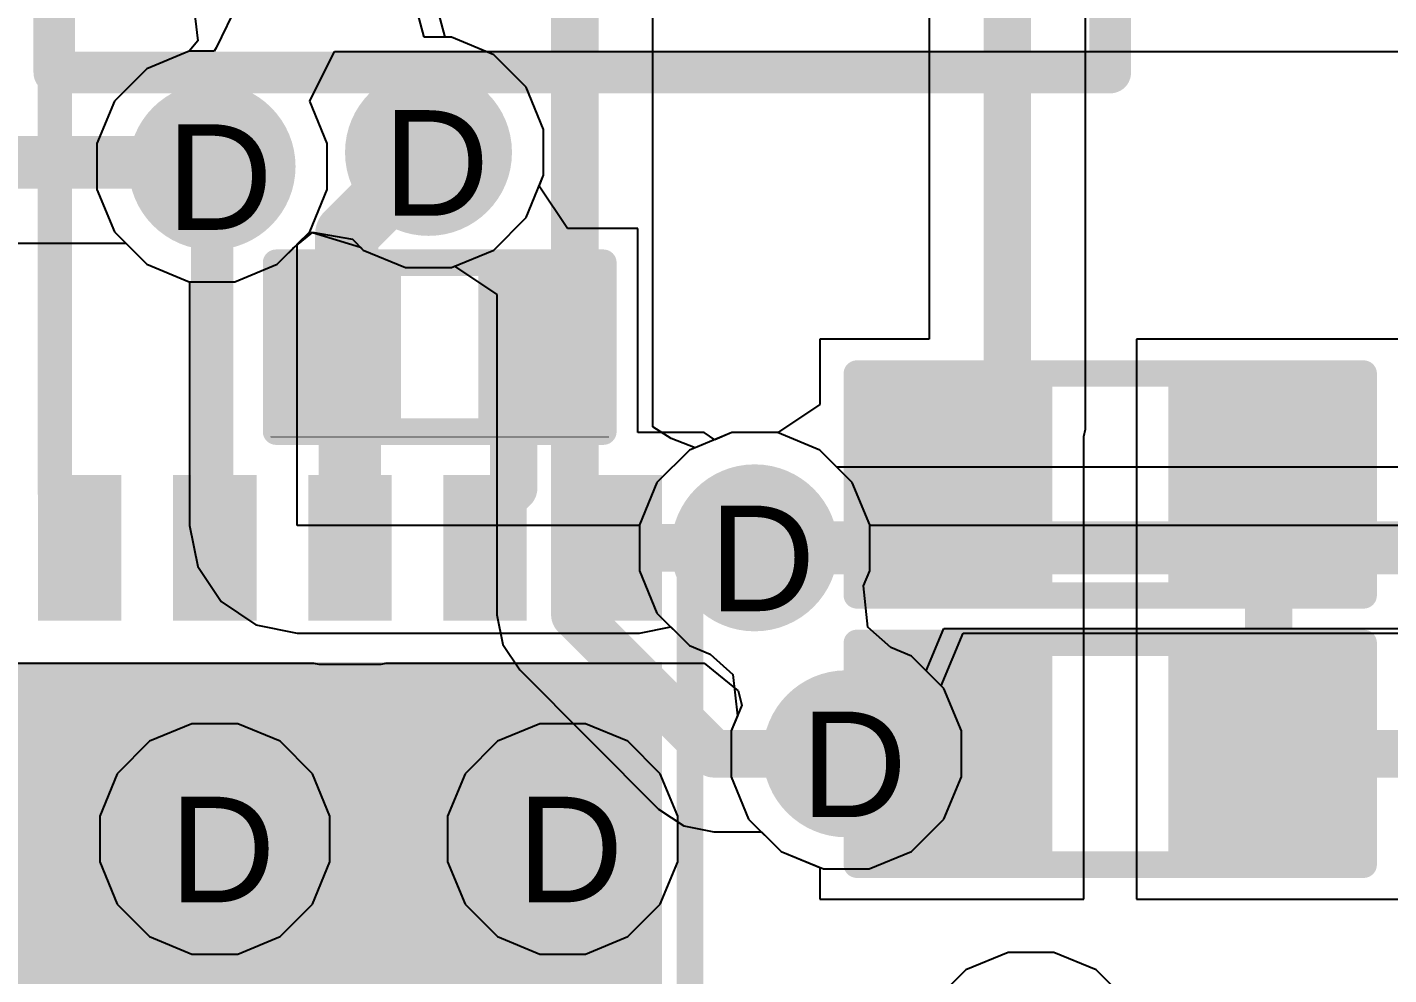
# Model space of a CAD drawing. Header units: inches. Extents: x 0 to 5401, y 0 to 5414.
# Drawn here: x 53.64 to 60.19, y 90.24 to 94.8 of the extents above; entities that cross this region are included whole.
import ezdxf

# ---------------------------------------------------------------- set-up
doc = ezdxf.new("R2010")
doc.units = ezdxf.units.IN
for name, color, linetype in [('Bottom Layer', 5, 'Continuous'), ('Bottom Solder', 6, 'Continuous'), ('Drill Drawing', 1, 'Continuous'), ('Layer 1', 16, 'Continuous'), ('Layer 2', 76, 'Continuous'), ('Multi-Layer', 9, 'Continuous'), ('Pad Holes', 156, 'Continuous'), ('Top Layer', 1, 'Continuous'), ('Top Overlay', 2, 'Continuous'), ('Top Paste', 8, 'Continuous'), ('Top Solder', 216, 'Continuous'), ('Via Holes', 16, 'Continuous')]:
    doc.layers.add(name, color=color, linetype=linetype)
doc.styles.add('Arial', font='', dxfattribs={"height": 0.2})
doc.styles.get('Arial').set_extended_font_data('Arial')

# ---------------------------------------------------------------- blocks, each defined once
blk = doc.blocks.new('VSON_14_3_4_5__30')
at = {"layer": 'Top Layer'}
for points in [[(-1.1, 2.1), (-1.1, 1.8), (-1.7, 1.8), (-1.7, 2.1)], [(0.8, 2.1), (0.8, -2.1), (-0.8, -2.1), (-0.8, 2.1)], [(1.7, 2.1), (1.7, 1.8), (1.1, 1.8), (1.1, 2.1)], [(-1.1, 1.45), (-1.1, 1.15), (-1.7, 1.15), (-1.7, 1.45)], [(1.7, 1.45), (1.7, 1.15), (1.1, 1.15), (1.1, 1.45)], [(-1.1, 0.8), (-1.1, 0.5), (-1.7, 0.5), (-1.7, 0.8)], [(1.7, 0.8), (1.7, 0.5), (1.1, 0.5), (1.1, 0.8)], [(-1.1, 0.15), (-1.1, -0.15), (-1.7, -0.15), (-1.7, 0.15)], [(1.7, 0.15), (1.7, -0.15), (1.1, -0.15), (1.1, 0.15)], [(-1.1, -0.5), (-1.1, -0.8), (-1.7, -0.8), (-1.7, -0.5)], [(1.7, -0.5), (1.7, -0.8), (1.1, -0.8), (1.1, -0.5)], [(-1.1, -1.15), (-1.1, -1.45), (-1.7, -1.45), (-1.7, -1.15)], [(1.7, -1.15), (1.7, -1.45), (1.1, -1.45), (1.1, -1.15)], [(-1.1, -1.8), (-1.1, -2.1), (-1.7, -2.1), (-1.7, -1.8)], [(1.7, -1.8), (1.7, -2.1), (1.1, -2.1), (1.1, -1.8)]]:
    blk.add_hatch(color=1, dxfattribs=at).paths.add_polyline_path(points)
at = {"layer": 'Top Solder'}
for points in [[(-1.0492, 2.1508), (-1.0492, 1.7492), (-1.7508, 1.7492), (-1.7508, 2.1508)], [(0.8508, 2.1508), (0.8508, -2.1508), (-0.8508, -2.1508), (-0.8508, 2.1508)], [(1.7508, 2.1508), (1.7508, 1.7492), (1.0492, 1.7492), (1.0492, 2.1508)], [(-1.0492, 1.5008), (-1.0492, 1.0992), (-1.7508, 1.0992), (-1.7508, 1.5008)], [(1.7508, 1.5008), (1.7508, 1.0992), (1.0492, 1.0992), (1.0492, 1.5008)], [(-1.0492, 0.8508), (-1.0492, 0.4492), (-1.7508, 0.4492), (-1.7508, 0.8508)], [(1.7508, 0.8508), (1.7508, 0.4492), (1.0492, 0.4492), (1.0492, 0.8508)], [(-1.0492, 0.2008), (-1.0492, -0.2008), (-1.7508, -0.2008), (-1.7508, 0.2008)], [(1.7508, 0.2008), (1.7508, -0.2008), (1.0492, -0.2008), (1.0492, 0.2008)], [(-1.0492, -0.4492), (-1.0492, -0.8508), (-1.7508, -0.8508), (-1.7508, -0.4492)], [(1.7508, -0.4492), (1.7508, -0.8508), (1.0492, -0.8508), (1.0492, -0.4492)], [(-1.0492, -1.0992), (-1.0492, -1.5008), (-1.7508, -1.5008), (-1.7508, -1.0992)], [(1.7508, -1.0992), (1.7508, -1.5008), (1.0492, -1.5008), (1.0492, -1.0992)], [(-1.0492, -1.7492), (-1.0492, -2.1508), (-1.7508, -2.1508), (-1.7508, -1.7492)], [(1.7508, -1.7492), (1.7508, -2.1508), (1.0492, -2.1508), (1.0492, -1.7492)]]:
    blk.add_hatch(color=216, dxfattribs=at).paths.add_polyline_path(points)
at = {"layer": 'Top Overlay'}
for points in [[(-1.4986, 2.286, 0.127, 0.127, 0), (1.4732, 2.286, 0.127, 0.127, 0)], [(-1.9736, 2.0673, 0.127, 0.127, 0), (-1.8466, 1.9403, 0.127, 0.127, 0)], [(-1.9736, 2.0673, 0.127, 0.127, 0), (-1.9736, 1.8133, 0.127, 0.127, 0)], [(-1.8466, 1.9403, 0.127, 0.127, 0), (-1.9736, 1.8133, 0.127, 0.127, 0)], [(-1.4986, -2.286, 0.127, 0.127, 0), (1.4732, -2.286, 0.127, 0.127, 0)]]:
    blk.add_lwpolyline(points, format="xyseb", dxfattribs=at)
for points in [[(-1.5304, 2.286, 0.0635, 0.0635, 1), (-1.4668, 2.286, 0.0635, 0.0635, 1)], [(1.4414, 2.286, 0.0635, 0.0635, 1), (1.505, 2.286, 0.0635, 0.0635, 1)], [(-2.0053, 2.0673, 0.0635, 0.0635, 1), (-1.9418, 2.0673, 0.0635, 0.0635, 1)], [(-2.0053, 2.0673, 0.0635, 0.0635, 1), (-1.9418, 2.0673, 0.0635, 0.0635, 1)], [(-1.8783, 1.9403, 0.0635, 0.0635, 1), (-1.8148, 1.9403, 0.0635, 0.0635, 1)], [(-1.8783, 1.9403, 0.0635, 0.0635, 1), (-1.8148, 1.9403, 0.0635, 0.0635, 1)], [(-2.0053, 1.8133, 0.0635, 0.0635, 1), (-1.9418, 1.8133, 0.0635, 0.0635, 1)], [(-2.0053, 1.8133, 0.0635, 0.0635, 1), (-1.9418, 1.8133, 0.0635, 0.0635, 1)], [(-1.5304, -2.286, 0.0635, 0.0635, 1), (-1.4668, -2.286, 0.0635, 0.0635, 1)], [(1.4414, -2.286, 0.0635, 0.0635, 1), (1.505, -2.286, 0.0635, 0.0635, 1)]]:
    blk.add_lwpolyline(points, format="xyseb", close=True, dxfattribs=at)
blk = doc.blocks.new('R___0603_125')
at = {"layer": 'Top Layer'}
for points in [[(-0.381, 0.4445), (-0.381, -0.4445), (-1.143, -0.4445), (-1.143, 0.4445)], [(1.143, 0.4445), (1.143, -0.4445), (0.381, -0.4445), (0.381, 0.4445)]]:
    blk.add_hatch(color=1, dxfattribs=at).paths.add_polyline_path(points)
at = {"layer": 'Top Paste'}
for points in [[(-0.381, 0.4445), (-0.381, -0.4445), (-1.143, -0.4445), (-1.143, 0.4445)], [(1.143, 0.4445), (1.143, -0.4445), (0.381, -0.4445), (0.381, 0.4445)]]:
    blk.add_hatch(color=8, dxfattribs=at).paths.add_polyline_path(points)
at = {"layer": 'Top Solder'}
for points in [[(-0.2794, 0.5461), (-0.2794, -0.5461), (-1.2446, -0.5461), (-1.2446, 0.5461)], [(1.2446, 0.5461), (1.2446, -0.5461), (0.2794, -0.5461), (0.2794, 0.5461)]]:
    blk.add_hatch(color=216, dxfattribs=at).paths.add_polyline_path(points)
at = {"layer": 'Top Overlay'}
for points in [[(1.2192, 0.5334, 0.127, 0.127, 0), (-1.2192, 0.5334, 0.127, 0.127, 0)], [(-1.2192, 0.5334, 0.127, 0.127, 0), (-1.2192, -0.5334, 0.127, 0.127, 0)], [(1.2192, 0.5334, 0.127, 0.127, 0), (1.2192, -0.5334, 0.127, 0.127, 0)], [(1.2192, -0.5334, 0.127, 0.127, 0), (-1.2192, -0.5334, 0.127, 0.127, 0)]]:
    blk.add_lwpolyline(points, format="xyseb", dxfattribs=at)
for points in [[(-1.25095, 0.5334, 0.0635, 0.0635, 1), (-1.18745, 0.5334, 0.0635, 0.0635, 1)], [(-1.25095, 0.5334, 0.0635, 0.0635, 1), (-1.18745, 0.5334, 0.0635, 0.0635, 1)], [(1.18745, 0.5334, 0.0635, 0.0635, 1), (1.25095, 0.5334, 0.0635, 0.0635, 1)], [(1.18745, 0.5334, 0.0635, 0.0635, 1), (1.25095, 0.5334, 0.0635, 0.0635, 1)], [(-1.25095, -0.5334, 0.0635, 0.0635, 1), (-1.18745, -0.5334, 0.0635, 0.0635, 1)], [(-1.25095, -0.5334, 0.0635, 0.0635, 1), (-1.18745, -0.5334, 0.0635, 0.0635, 1)], [(1.18745, -0.5334, 0.0635, 0.0635, 1), (1.25095, -0.5334, 0.0635, 0.0635, 1)], [(1.18745, -0.5334, 0.0635, 0.0635, 1), (1.25095, -0.5334, 0.0635, 0.0635, 1)]]:
    blk.add_lwpolyline(points, format="xyseb", close=True, dxfattribs=at)
blk = doc.blocks.new('R___0603_126')
at = {"layer": 'Top Layer'}
for points in [[(-0.381, 0.4445), (-0.381, -0.4445), (-1.143, -0.4445), (-1.143, 0.4445)], [(1.143, 0.4445), (1.143, -0.4445), (0.381, -0.4445), (0.381, 0.4445)]]:
    blk.add_hatch(color=1, dxfattribs=at).paths.add_polyline_path(points)
at = {"layer": 'Top Paste'}
for points in [[(-0.381, 0.4445), (-0.381, -0.4445), (-1.143, -0.4445), (-1.143, 0.4445)], [(1.143, 0.4445), (1.143, -0.4445), (0.381, -0.4445), (0.381, 0.4445)]]:
    blk.add_hatch(color=8, dxfattribs=at).paths.add_polyline_path(points)
at = {"layer": 'Top Solder'}
for points in [[(-0.2794, 0.5461), (-0.2794, -0.5461), (-1.2446, -0.5461), (-1.2446, 0.5461)], [(1.2446, 0.5461), (1.2446, -0.5461), (0.2794, -0.5461), (0.2794, 0.5461)]]:
    blk.add_hatch(color=216, dxfattribs=at).paths.add_polyline_path(points)
at = {"layer": 'Top Overlay'}
for points in [[(-1.2192, 0.5334, 0.127, 0.127, 0), (1.2192, 0.5334, 0.127, 0.127, 0)], [(-1.2192, -0.5334, 0.127, 0.127, 0), (-1.2192, 0.5334, 0.127, 0.127, 0)], [(1.2192, -0.5334, 0.127, 0.127, 0), (1.2192, 0.5334, 0.127, 0.127, 0)], [(-1.2192, -0.5334, 0.127, 0.127, 0), (1.2192, -0.5334, 0.127, 0.127, 0)]]:
    blk.add_lwpolyline(points, format="xyseb", dxfattribs=at)
for points in [[(-1.25095, 0.5334, 0.0635, 0.0635, 1), (-1.18745, 0.5334, 0.0635, 0.0635, 1)], [(-1.25095, 0.5334, 0.0635, 0.0635, 1), (-1.18745, 0.5334, 0.0635, 0.0635, 1)], [(1.18745, 0.5334, 0.0635, 0.0635, 1), (1.25095, 0.5334, 0.0635, 0.0635, 1)], [(1.18745, 0.5334, 0.0635, 0.0635, 1), (1.25095, 0.5334, 0.0635, 0.0635, 1)], [(-1.25095, -0.5334, 0.0635, 0.0635, 1), (-1.18745, -0.5334, 0.0635, 0.0635, 1)], [(-1.25095, -0.5334, 0.0635, 0.0635, 1), (-1.18745, -0.5334, 0.0635, 0.0635, 1)], [(1.18745, -0.5334, 0.0635, 0.0635, 1), (1.25095, -0.5334, 0.0635, 0.0635, 1)], [(1.18745, -0.5334, 0.0635, 0.0635, 1), (1.25095, -0.5334, 0.0635, 0.0635, 1)]]:
    blk.add_lwpolyline(points, format="xyseb", close=True, dxfattribs=at)
blk = doc.blocks.new('R___0402_133')
at = {"layer": 'Top Layer'}
for points in [[(-0.6985, -0.3175), (-0.6985, 0.3175), (-0.2413, 0.3175), (-0.2413, -0.3175)], [(0.2413, -0.3175), (0.2413, 0.3175), (0.6985, 0.3175), (0.6985, -0.3175)]]:
    blk.add_hatch(color=1, dxfattribs=at).paths.add_polyline_path(points)
at = {"layer": 'Top Paste'}
for points in [[(-0.6985, -0.3175), (-0.6985, 0.3175), (-0.2413, 0.3175), (-0.2413, -0.3175)], [(0.2413, -0.3175), (0.2413, 0.3175), (0.6985, 0.3175), (0.6985, -0.3175)]]:
    blk.add_hatch(color=8, dxfattribs=at).paths.add_polyline_path(points)
at = {"layer": 'Top Solder'}
for points in [[(-0.7535, -0.3725), (-0.7535, 0.3725), (-0.1863, 0.3725), (-0.1863, -0.3725)], [(0.1863, -0.3725), (0.1863, 0.3725), (0.7535, 0.3725), (0.7535, -0.3725)]]:
    blk.add_hatch(color=216, dxfattribs=at).paths.add_polyline_path(points)
at = {"layer": 'Top Overlay'}
for points in [[(-0.7874, -0.4064, 0.127, 0.127, 0), (-0.7874, 0.4064, 0.127, 0.127, 0)], [(-0.7874, 0.4064, 0.127, 0.127, 0), (0.7874, 0.4064, 0.127, 0.127, 0)], [(0.7874, -0.4064, 0.127, 0.127, 0), (0.7874, 0.4064, 0.127, 0.127, 0)], [(-0.7874, -0.4064, 0.127, 0.127, 0), (0.7874, -0.4064, 0.127, 0.127, 0)], [(-0.8128, -0.4318, 0.00323, 0.00323, 0), (0.8128, -0.4318, 0.00323, 0.00323, 0)]]:
    blk.add_lwpolyline(points, format="xyseb", dxfattribs=at)
for points in [[(-0.8191, 0.4064, 0.0635, 0.0635, 1), (-0.7556, 0.4064, 0.0635, 0.0635, 1)], [(-0.8191, 0.4064, 0.0635, 0.0635, 1), (-0.7556, 0.4064, 0.0635, 0.0635, 1)], [(0.7556, 0.4064, 0.0635, 0.0635, 1), (0.8191, 0.4064, 0.0635, 0.0635, 1)], [(0.7556, 0.4064, 0.0635, 0.0635, 1), (0.8191, 0.4064, 0.0635, 0.0635, 1)], [(-0.8191, -0.4064, 0.0635, 0.0635, 1), (-0.7556, -0.4064, 0.0635, 0.0635, 1)], [(-0.8191, -0.4064, 0.0635, 0.0635, 1), (-0.7556, -0.4064, 0.0635, 0.0635, 1)], [(0.7556, -0.4064, 0.0635, 0.0635, 1), (0.8191, -0.4064, 0.0635, 0.0635, 1)], [(0.7556, -0.4064, 0.0635, 0.0635, 1), (0.8191, -0.4064, 0.0635, 0.0635, 1)], [(-0.8136, -0.4318, 0.00161, 0.00161, 1), (-0.812, -0.4318, 0.00161, 0.00161, 1)], [(0.812, -0.4318, 0.00161, 0.00161, 1), (0.8136, -0.4318, 0.00161, 0.00161, 1)]]:
    blk.add_lwpolyline(points, format="xyseb", close=True, dxfattribs=at)
blk = doc.blocks.new('HDR1X2__191')
at = {"layer": 'Bottom Layer'}
blk.add_hatch(color=5, dxfattribs=at).paths.add_polyline_path([(-0.75, 0.75), (0.75, 0.75), (0.75, -0.75), (-0.75, -0.75)])
h = blk.add_hatch(color=5, dxfattribs=at)
edge = h.paths.add_edge_path()
edge.add_arc((2.54, 0), 0.75, 0, 360)
at = {"layer": 'Bottom Solder'}
blk.add_hatch(color=6, dxfattribs=at).paths.add_polyline_path([(-0.8516, 0.8516), (0.8516, 0.8516), (0.8516, -0.8516), (-0.8516, -0.8516)])
h = blk.add_hatch(color=6, dxfattribs=at)
edge = h.paths.add_edge_path()
edge.add_arc((2.54, 0), 0.8516, 0, 360)
at = {"layer": 'Layer 1'}
blk.add_hatch(color=16, dxfattribs=at).paths.add_polyline_path([(-0.75, 0.75), (0.75, 0.75), (0.75, -0.75), (-0.75, -0.75)])
h = blk.add_hatch(color=16, dxfattribs=at)
edge = h.paths.add_edge_path()
edge.add_arc((2.54, 0), 0.75, 0, 360)
at = {"layer": 'Layer 2'}
blk.add_hatch(color=76, dxfattribs=at).paths.add_polyline_path([(-0.75, 0.75), (0.75, 0.75), (0.75, -0.75), (-0.75, -0.75)])
h = blk.add_hatch(color=76, dxfattribs=at)
edge = h.paths.add_edge_path()
edge.add_arc((2.54, 0), 0.75, 0, 360)
at = {"layer": 'Multi-Layer'}
blk.add_hatch(color=9, dxfattribs=at).paths.add_polyline_path([(-0.75, 0.75), (0.75, 0.75), (0.75, -0.75), (-0.75, -0.75)])
h = blk.add_hatch(color=9, dxfattribs=at)
edge = h.paths.add_edge_path()
edge.add_arc((2.54, 0), 0.75, 0, 360)
at = {"layer": 'Pad Holes'}
h = blk.add_hatch(color=7, dxfattribs=at)
edge = h.paths.add_edge_path()
edge.add_arc((0, 0), 0.45, 0, 360)
h = blk.add_hatch(color=7, dxfattribs=at)
edge = h.paths.add_edge_path()
edge.add_arc((2.54, 0), 0.45, 0, 360)
at = {"layer": 'Top Layer'}
blk.add_hatch(color=1, dxfattribs=at).paths.add_polyline_path([(-0.75, 0.75), (0.75, 0.75), (0.75, -0.75), (-0.75, -0.75)])
h = blk.add_hatch(color=1, dxfattribs=at)
edge = h.paths.add_edge_path()
edge.add_arc((2.54, 0), 0.75, 0, 360)
at = {"layer": 'Top Solder'}
blk.add_hatch(color=216, dxfattribs=at).paths.add_polyline_path([(-0.8516, 0.8516), (0.8516, 0.8516), (0.8516, -0.8516), (-0.8516, -0.8516)])
h = blk.add_hatch(color=216, dxfattribs=at)
edge = h.paths.add_edge_path()
edge.add_arc((2.54, 0), 0.8516, 0, 360)
at = {"layer": 'Top Overlay'}
for points in [[(3.81, 1.27, 0.2, 0.2, 0), (-1.27, 1.27, 0.2, 0.2, 0)], [(-1.27, 1.27, 0.2, 0.2, 0), (-1.27, -1.27, 0.2, 0.2, 0)], [(3.81, 1.27, 0.2, 0.2, 0), (3.81, -1.27, 0.2, 0.2, 0)], [(3.81, -1.27, 0.2, 0.2, 0), (-1.27, -1.27, 0.2, 0.2, 0)]]:
    blk.add_lwpolyline(points, format="xyseb", dxfattribs=at)
for points in [[(-1.32, 1.27, 0.1, 0.1, 1), (-1.22, 1.27, 0.1, 0.1, 1)], [(-1.32, 1.27, 0.1, 0.1, 1), (-1.22, 1.27, 0.1, 0.1, 1)], [(3.76, 1.27, 0.1, 0.1, 1), (3.86, 1.27, 0.1, 0.1, 1)], [(3.76, 1.27, 0.1, 0.1, 1), (3.86, 1.27, 0.1, 0.1, 1)], [(-1.32, -1.27, 0.1, 0.1, 1), (-1.22, -1.27, 0.1, 0.1, 1)], [(-1.32, -1.27, 0.1, 0.1, 1), (-1.22, -1.27, 0.1, 0.1, 1)], [(3.76, -1.27, 0.1, 0.1, 1), (3.86, -1.27, 0.1, 0.1, 1)], [(3.76, -1.27, 0.1, 0.1, 1), (3.86, -1.27, 0.1, 0.1, 1)]]:
    blk.add_lwpolyline(points, format="xyseb", close=True, dxfattribs=at)

msp = doc.modelspace()

# ---------------------------------------------------------------- hatches: boundary and pattern name
at = {"layer": 'Bottom Layer'}
h = msp.add_hatch(color=5, dxfattribs=at)
edge = h.paths.add_edge_path()
edge.add_arc((55.5721, 94.1991), 0.3, 0, 360)
h = msp.add_hatch(color=5, dxfattribs=at)
edge = h.paths.add_edge_path()
edge.add_arc((54.5309, 94.1312), 0.3, 0, 360)
h = msp.add_hatch(color=5, dxfattribs=at)
edge = h.paths.add_edge_path()
edge.add_arc((57.141, 92.297), 0.3, 0, 360)
h = msp.add_hatch(color=5, dxfattribs=at)
edge = h.paths.add_edge_path()
edge.add_arc((57.5818, 91.3064), 0.3, 0, 360)
h = msp.add_hatch(color=5, dxfattribs=at)
edge = h.paths.add_edge_path()
edge.add_arc((54.5442, 90.897), 0.3, 0, 360)
h = msp.add_hatch(color=5, dxfattribs=at)
edge = h.paths.add_edge_path()
edge.add_arc((56.2176, 90.897), 0.3, 0, 360)
at = {"layer": 'Bottom Solder'}
h = msp.add_hatch(color=6, dxfattribs=at)
edge = h.paths.add_edge_path()
edge.add_arc((55.5721, 94.1991), 0.4016, 0, 360)
h = msp.add_hatch(color=6, dxfattribs=at)
edge = h.paths.add_edge_path()
edge.add_arc((54.5309, 94.1312), 0.4016, 0, 360)
h = msp.add_hatch(color=6, dxfattribs=at)
edge = h.paths.add_edge_path()
edge.add_arc((57.141, 92.297), 0.4016, 0, 360)
h = msp.add_hatch(color=6, dxfattribs=at)
edge = h.paths.add_edge_path()
edge.add_arc((57.5818, 91.3064), 0.4016, 0, 360)
h = msp.add_hatch(color=6, dxfattribs=at)
edge = h.paths.add_edge_path()
edge.add_arc((54.5442, 90.897), 0.4016, 0, 360)
h = msp.add_hatch(color=6, dxfattribs=at)
edge = h.paths.add_edge_path()
edge.add_arc((56.2176, 90.897), 0.4016, 0, 360)
at = {"layer": 'Layer 1'}
h = msp.add_hatch(color=16, dxfattribs=at)
edge = h.paths.add_edge_path()
edge.add_arc((55.5721, 94.1991), 0.3, 0, 360)
h = msp.add_hatch(color=16, dxfattribs=at)
edge = h.paths.add_edge_path()
edge.add_arc((54.5309, 94.1312), 0.3, 0, 360)
h = msp.add_hatch(color=16, dxfattribs=at)
edge = h.paths.add_edge_path()
edge.add_arc((57.141, 92.297), 0.3, 0, 360)
h = msp.add_hatch(color=16, dxfattribs=at)
edge = h.paths.add_edge_path()
edge.add_arc((57.5818, 91.3064), 0.3, 0, 360)
h = msp.add_hatch(color=16, dxfattribs=at)
edge = h.paths.add_edge_path()
edge.add_arc((54.5442, 90.897), 0.3, 0, 360)
h = msp.add_hatch(color=16, dxfattribs=at)
edge = h.paths.add_edge_path()
edge.add_arc((56.2176, 90.897), 0.3, 0, 360)
at = {"layer": 'Layer 2'}
h = msp.add_hatch(color=76, dxfattribs=at)
edge = h.paths.add_edge_path()
edge.add_arc((55.5721, 94.1991), 0.3, 0, 360)
h = msp.add_hatch(color=76, dxfattribs=at)
edge = h.paths.add_edge_path()
edge.add_arc((54.5309, 94.1312), 0.3, 0, 360)
h = msp.add_hatch(color=76, dxfattribs=at)
edge = h.paths.add_edge_path()
edge.add_arc((57.141, 92.297), 0.3, 0, 360)
h = msp.add_hatch(color=76, dxfattribs=at)
edge = h.paths.add_edge_path()
edge.add_arc((57.5818, 91.3064), 0.3, 0, 360)
h = msp.add_hatch(color=76, dxfattribs=at)
edge = h.paths.add_edge_path()
edge.add_arc((54.5442, 90.897), 0.3, 0, 360)
h = msp.add_hatch(color=76, dxfattribs=at)
edge = h.paths.add_edge_path()
edge.add_arc((56.2176, 90.897), 0.3, 0, 360)
at = {"layer": 'Top Layer'}
h = msp.add_hatch(color=1, dxfattribs=at)
edge = h.paths.add_edge_path()
edge.add_arc((55.5721, 94.1991), 0.3, 0, 360)
h = msp.add_hatch(color=1, dxfattribs=at)
edge = h.paths.add_edge_path()
edge.add_arc((54.5309, 94.1312), 0.3, 0, 360)
msp.add_hatch(color=1, dxfattribs=at).paths.add_polyline_path([(55.0442, 91.997), (55.3442, 91.997), (55.3442, 93.5797), (55.0442, 93.5797)])
h = msp.add_hatch(color=1, dxfattribs=at)
edge = h.paths.add_edge_path()
edge.add_arc((57.141, 92.297), 0.3, 0, 360)
h = msp.add_hatch(color=1, dxfattribs=at)
edge = h.paths.add_edge_path()
edge.add_arc((57.5818, 91.3064), 0.3, 0, 360)
h = msp.add_hatch(color=1, dxfattribs=at)
edge = h.paths.add_edge_path()
edge.add_arc((54.5442, 90.897), 0.3, 0, 360)
h = msp.add_hatch(color=1, dxfattribs=at)
edge = h.paths.add_edge_path()
edge.add_arc((56.2176, 90.897), 0.3, 0, 360)
at = {"layer": 'Top Solder'}
h = msp.add_hatch(color=216, dxfattribs=at)
edge = h.paths.add_edge_path()
edge.add_arc((55.5721, 94.1991), 0.4016, 0, 360)
h = msp.add_hatch(color=216, dxfattribs=at)
edge = h.paths.add_edge_path()
edge.add_arc((54.5309, 94.1312), 0.4016, 0, 360)
h = msp.add_hatch(color=216, dxfattribs=at)
edge = h.paths.add_edge_path()
edge.add_arc((57.141, 92.297), 0.4016, 0, 360)
h = msp.add_hatch(color=216, dxfattribs=at)
edge = h.paths.add_edge_path()
edge.add_arc((57.5818, 91.3064), 0.4016, 0, 360)
h = msp.add_hatch(color=216, dxfattribs=at)
edge = h.paths.add_edge_path()
edge.add_arc((54.5442, 90.897), 0.4016, 0, 360)
h = msp.add_hatch(color=216, dxfattribs=at)
edge = h.paths.add_edge_path()
edge.add_arc((56.2176, 90.897), 0.4016, 0, 360)
at = {"layer": 'Via Holes'}
h = msp.add_hatch(color=7, dxfattribs=at)
edge = h.paths.add_edge_path()
edge.add_arc((55.5721, 94.1991), 0.15, 0, 360)
h = msp.add_hatch(color=7, dxfattribs=at)
edge = h.paths.add_edge_path()
edge.add_arc((54.5309, 94.1312), 0.15, 0, 360)
h = msp.add_hatch(color=7, dxfattribs=at)
edge = h.paths.add_edge_path()
edge.add_arc((57.141, 92.297), 0.15, 0, 360)
h = msp.add_hatch(color=7, dxfattribs=at)
edge = h.paths.add_edge_path()
edge.add_arc((57.5818, 91.3064), 0.15, 0, 360)
h = msp.add_hatch(color=7, dxfattribs=at)
edge = h.paths.add_edge_path()
edge.add_arc((54.5442, 90.897), 0.15, 0, 360)
h = msp.add_hatch(color=7, dxfattribs=at)
edge = h.paths.add_edge_path()
edge.add_arc((56.2176, 90.897), 0.15, 0, 360)

# ---------------------------------------------------------------- linework, layer by layer
at = {"layer": 'Bottom Layer'}
for p, q in [((56.6517, 92.8786), (56.6517, 94.849)), ((54.9527, 93.7695), (55.0121, 93.8154)), ((55.0121, 93.8154), (55.2058, 93.7819)), ((48.841, 93.7627), (54.1159, 93.7627)), ((54.1159, 93.7627), (54.2171, 93.6615)), ((54.8448, 93.6615), (54.9527, 93.7695)), ((55.2058, 93.7819), (55.2583, 93.7294)), ((55.2583, 93.7294), (55.4619, 93.6451)), ((54.2171, 93.6615), (54.4207, 93.5772)), ((54.6411, 93.5772), (54.8448, 93.6615)), ((55.4619, 93.6451), (55.6823, 93.6451)), ((55.6823, 93.6451), (55.6975, 93.6513)), ((55.6975, 93.6513), (55.9007, 93.5155)), ((54.4207, 93.5772), (54.6411, 93.5772)), ((55.9007, 93.5155), (55.9007, 91.9751)), ((56.7388, 92.823), (56.6517, 92.8786)), ((56.8549, 92.7782), (56.7388, 92.823)), ((57.0308, 92.851), (56.8549, 92.7782)), ((57.2512, 92.851), (57.0308, 92.851)), ((57.4548, 92.7667), (57.2512, 92.851)), ((57.536, 92.6855), (57.4548, 92.7667)), ((71.4786, 92.6855), (57.536, 92.6855)), ((55.9007, 91.9751), (55.9293, 91.8314)), ((57.9664, 91.7053), (58.0505, 91.9085)), ((58.0505, 91.9085), (71.3177, 91.9085)), ((55.9293, 91.8314), (56.0107, 91.7095)), ((56.0107, 91.7095), (56.6793, 91.0409)), ((58.0515, 91.6202), (57.9664, 91.7053)), ((58.1358, 91.4166), (58.0515, 91.6202)), ((58.1358, 91.1962), (58.1358, 91.4166)), ((58.0515, 90.9926), (58.1358, 91.1962)), ((56.6793, 91.0409), (56.8011, 90.9595)), ((57.8956, 90.8368), (58.0515, 90.9926)), ((56.8011, 90.9595), (56.9448, 90.9309)), ((56.9448, 90.9309), (57.1739, 90.9309)), ((57.1739, 90.9309), (57.268, 90.8368)), ((57.268, 90.8368), (57.4716, 90.7524)), ((57.692, 90.7524), (57.8956, 90.8368)), ((57.4716, 90.7524), (57.692, 90.7524))]:
    msp.add_line(p, q, dxfattribs=at)
for points in [[(56.2762, 91.9751, 0.2286, 0.2286, 0), (56.2762, 96.6701, 0.2286, 0.2286, 0)], [(54.462, 94.1512, 0.254, 0.254, 0), (54.5128, 94.202, 0.254, 0.254, 0)], [(48.841, 94.1512, 0.254, 0.254, 0), (54.462, 94.1512, 0.254, 0.254, 0)], [(54.462, 94.1512, 0.254, 0.254, 0), (54.5109, 94.1512, 0.254, 0.254, 0)], [(54.5109, 94.1512, 0.254, 0.254, 0), (54.5309, 94.1312, 0.254, 0.254, 0)], [(57.141, 92.297, 0.254, 0.254, 0), (71.4786, 92.297, 0.254, 0.254, 0)], [(56.2762, 91.9751, 0.2286, 0.2286, 0), (56.9448, 91.3064, 0.2286, 0.2286, 0)], [(56.9448, 91.3064, 0.2286, 0.2286, 0), (57.5818, 91.3064, 0.2286, 0.2286, 0)]]:
    msp.add_lwpolyline(points, format="xyseb", dxfattribs=at)
for points in [[(54.4493, 94.202, 0.127, 0.127, 1), (54.5763, 94.202, 0.127, 0.127, 1)], [(54.3985, 94.1512, 0.127, 0.127, 1), (54.5255, 94.1512, 0.127, 0.127, 1)], [(54.3985, 94.1512, 0.127, 0.127, 1), (54.5255, 94.1512, 0.127, 0.127, 1)], [(54.3985, 94.1512, 0.127, 0.127, 1), (54.5255, 94.1512, 0.127, 0.127, 1)], [(54.4474, 94.1512, 0.127, 0.127, 1), (54.5744, 94.1512, 0.127, 0.127, 1)], [(54.4474, 94.1512, 0.127, 0.127, 1), (54.5744, 94.1512, 0.127, 0.127, 1)], [(54.4674, 94.1312, 0.127, 0.127, 1), (54.5944, 94.1312, 0.127, 0.127, 1)], [(57.0775, 92.297, 0.127, 0.127, 1), (57.2045, 92.297, 0.127, 0.127, 1)], [(56.219, 91.9751, 0.1143, 0.1143, 1), (56.3333, 91.9751, 0.1143, 0.1143, 1)], [(56.219, 91.9751, 0.1143, 0.1143, 1), (56.3333, 91.9751, 0.1143, 0.1143, 1)], [(56.8877, 91.3064, 0.1143, 0.1143, 1), (57.002, 91.3064, 0.1143, 0.1143, 1)], [(56.8877, 91.3064, 0.1143, 0.1143, 1), (57.002, 91.3064, 0.1143, 0.1143, 1)], [(57.5247, 91.3064, 0.1143, 0.1143, 1), (57.639, 91.3064, 0.1143, 0.1143, 1)]]:
    msp.add_lwpolyline(points, format="xyseb", close=True, dxfattribs=at)
at = {"layer": 'Layer 1'}
for p, q in [((54.4253, 95.0496), (54.4623, 94.735)), ((55.6526, 94.7531), (55.5846, 95.0071)), ((54.4623, 94.735), (54.4207, 94.6852)), ((55.6823, 94.7531), (55.6526, 94.7531)), ((55.886, 94.6687), (55.6823, 94.7531)), ((54.4207, 94.6852), (54.2171, 94.6008)), ((56.0418, 94.5129), (55.886, 94.6687)), ((54.2171, 94.6008), (54.0613, 94.445)), ((56.1261, 94.3093), (56.0418, 94.5129)), ((54.0613, 94.445), (53.9769, 94.2414)), ((56.1261, 94.0889), (56.1261, 94.3093)), ((53.9769, 94.2414), (53.9769, 94.021)), ((56.0418, 93.8852), (56.1261, 94.0889)), ((53.9769, 94.021), (54.0613, 93.8173)), ((55.886, 93.7294), (56.0418, 93.8852)), ((54.0613, 93.8173), (54.2171, 93.6615)), ((54.9196, 93.7363), (55.0141, 93.8132)), ((55.0141, 93.8132), (55.2447, 93.743)), ((54.8448, 93.6615), (54.9196, 93.7363)), ((55.2447, 93.743), (55.2583, 93.7294)), ((55.2583, 93.7294), (55.4619, 93.6451)), ((55.6823, 93.6451), (55.886, 93.7294)), ((54.2171, 93.6615), (54.4207, 93.5772)), ((54.6411, 93.5772), (54.8448, 93.6615)), ((55.4619, 93.6451), (55.6823, 93.6451)), ((54.4207, 93.5772), (54.6411, 93.5772)), ((57.0308, 92.851), (56.8272, 92.7667)), ((57.2512, 92.851), (57.0308, 92.851)), ((57.4548, 92.7667), (57.2512, 92.851)), ((56.8272, 92.7667), (56.6713, 92.6108)), ((57.6107, 92.6108), (57.4548, 92.7667)), ((56.6713, 92.6108), (56.587, 92.4072)), ((57.695, 92.4072), (57.6107, 92.6108)), ((56.587, 92.4072), (56.587, 92.1868)), ((57.695, 92.1868), (57.695, 92.4072)), ((56.587, 92.1868), (56.6713, 91.9832)), ((57.665, 92.1144), (57.695, 92.1868)), ((57.6861, 91.9156), (57.665, 92.1144)), ((56.6713, 91.9832), (56.8272, 91.8274)), ((57.796, 91.8174), (57.6861, 91.9156)), ((56.8272, 91.8274), (56.9268, 91.7861)), ((56.9268, 91.7861), (57.0367, 91.6878)), ((57.8956, 91.7761), (57.796, 91.8174)), ((58.0515, 91.6202), (57.8956, 91.7761)), ((57.0367, 91.6878), (57.0578, 91.489)), ((58.1358, 91.4166), (58.0515, 91.6202)), ((57.0578, 91.489), (57.0278, 91.4166)), ((57.0278, 91.4166), (57.0278, 91.1962)), ((58.1358, 91.1962), (58.1358, 91.4166)), ((57.0278, 91.1962), (57.1122, 90.9926)), ((58.0515, 90.9926), (58.1358, 91.1962)), ((57.1122, 90.9926), (57.268, 90.8368)), ((57.8956, 90.8368), (58.0515, 90.9926)), ((57.268, 90.8368), (57.4716, 90.7524)), ((57.692, 90.7524), (57.8956, 90.8368)), ((57.4716, 90.7524), (57.692, 90.7524))]:
    msp.add_line(p, q, dxfattribs=at)
at = {"layer": 'Layer 2'}
for p, q in [((54.6542, 94.9173), (54.5499, 94.7018)), ((54.4207, 94.6852), (54.2171, 94.6008)), ((54.5416, 94.6852), (54.4207, 94.6852)), ((54.5499, 94.7018), (54.5416, 94.6852)), ((55.0006, 94.445), (55.1202, 94.6846)), ((55.1202, 94.6846), (75.3558, 94.6846)), ((54.2171, 94.6008), (54.0613, 94.445)), ((54.0613, 94.445), (53.9769, 94.2414)), ((55.0849, 94.2414), (55.0006, 94.445)), ((53.9769, 94.2414), (53.9769, 94.021)), ((55.0849, 94.021), (55.0849, 94.2414)), ((53.9769, 94.021), (54.0613, 93.8173)), ((55.0006, 93.8173), (55.0849, 94.021)), ((54.0613, 93.8173), (54.2171, 93.6615)), ((54.9402, 93.7569), (55.0006, 93.8173)), ((54.9402, 92.4052), (54.9402, 93.7569)), ((54.2171, 93.6615), (54.4207, 93.5772)), ((54.4207, 93.5772), (54.4222, 93.5772)), ((54.4222, 93.5772), (54.4222, 92.4052)), ((57.0308, 92.851), (56.8272, 92.7667)), ((57.2512, 92.851), (57.0308, 92.851)), ((57.4548, 92.7667), (57.2512, 92.851)), ((56.8272, 92.7667), (56.6713, 92.6108)), ((57.6107, 92.6108), (57.4548, 92.7667)), ((56.6713, 92.6108), (56.587, 92.4072)), ((57.695, 92.4072), (57.6107, 92.6108)), ((54.4222, 92.4052), (54.4617, 92.207)), ((56.587, 92.4052), (54.9402, 92.4052)), ((56.587, 92.4072), (56.587, 92.4052)), ((57.695, 92.4052), (57.695, 92.4072)), ((60.306, 92.4052), (57.695, 92.4052)), ((54.4617, 92.207), (54.574, 92.039)), ((54.574, 92.039), (54.742, 91.9267)), ((54.742, 91.9267), (54.9402, 91.8872)), ((56.587, 91.8872), (56.7374, 91.9172)), ((56.7374, 91.9172), (56.8272, 91.8274)), ((54.9402, 91.8872), (56.587, 91.8872)), ((58.0384, 91.6332), (58.1437, 91.8872)), ((58.1437, 91.8872), (60.306, 91.8872)), ((56.8272, 91.8274), (56.9268, 91.7861)), ((56.9268, 91.7861), (57.0367, 91.6878)), ((57.0367, 91.6878), (57.0578, 91.489)), ((58.0515, 91.6202), (58.0384, 91.6332)), ((58.1358, 91.4166), (58.0515, 91.6202)), ((54.434, 91.451), (54.2304, 91.3667)), ((54.6544, 91.451), (54.434, 91.451)), ((54.858, 91.3667), (54.6544, 91.451)), ((56.1074, 91.451), (55.9038, 91.3667)), ((56.3278, 91.451), (56.1074, 91.451)), ((56.5314, 91.3667), (56.3278, 91.451)), ((57.0578, 91.489), (57.0278, 91.4166)), ((57.0278, 91.4166), (57.0278, 91.1962)), ((58.1358, 91.1962), (58.1358, 91.4166)), ((54.2304, 91.3667), (54.0745, 91.2108)), ((55.0139, 91.2108), (54.858, 91.3667)), ((55.9038, 91.3667), (55.7479, 91.2108)), ((56.6872, 91.2108), (56.5314, 91.3667)), ((54.0745, 91.2108), (53.9902, 91.0072)), ((55.0982, 91.0072), (55.0139, 91.2108)), ((55.7479, 91.2108), (55.6636, 91.0072)), ((56.7716, 91.0072), (56.6872, 91.2108)), ((57.0278, 91.1962), (57.1122, 90.9926)), ((58.0515, 90.9926), (58.1358, 91.1962)), ((53.9902, 91.0072), (53.9902, 90.7868)), ((55.0982, 90.7868), (55.0982, 91.0072)), ((55.6636, 91.0072), (55.6636, 90.7868)), ((56.7716, 90.7868), (56.7716, 91.0072)), ((57.1122, 90.9926), (57.268, 90.8368)), ((57.8956, 90.8368), (58.0515, 90.9926)), ((53.9902, 90.7868), (54.0745, 90.5832)), ((55.0139, 90.5832), (55.0982, 90.7868)), ((55.6636, 90.7868), (55.7479, 90.5832)), ((56.6872, 90.5832), (56.7716, 90.7868)), ((57.268, 90.8368), (57.4716, 90.7524)), ((57.692, 90.7524), (57.8956, 90.8368)), ((57.4716, 90.7524), (57.692, 90.7524)), ((54.0745, 90.5832), (54.2304, 90.4274)), ((54.858, 90.4274), (55.0139, 90.5832)), ((55.7479, 90.5832), (55.9038, 90.4274)), ((56.5314, 90.4274), (56.6872, 90.5832)), ((54.2304, 90.4274), (54.434, 90.343)), ((54.6544, 90.343), (54.858, 90.4274)), ((55.9038, 90.4274), (56.1074, 90.343)), ((56.3278, 90.343), (56.5314, 90.4274)), ((54.434, 90.343), (54.6544, 90.343)), ((56.1074, 90.343), (56.3278, 90.343)), ((58.3606, 90.351), (58.157, 90.2667)), ((58.581, 90.351), (58.3606, 90.351)), ((58.7846, 90.2667), (58.581, 90.351)), ((58.157, 90.2667), (58.0012, 90.1108)), ((58.9405, 90.1108), (58.7846, 90.2667))]:
    msp.add_line(p, q, dxfattribs=at)
at = {"layer": 'Top Layer'}
for p, q in [((58.732, 92.8685), (58.732, 95.0783)), ((55.551, 94.7531), (55.4966, 94.9563)), ((57.981, 94.849), (57.981, 93.3003)), ((55.6823, 94.7531), (55.551, 94.7531)), ((55.886, 94.6687), (55.6823, 94.7531)), ((56.0418, 94.5129), (55.886, 94.6687)), ((56.1261, 94.3093), (56.0418, 94.5129)), ((56.1261, 94.0889), (56.1261, 94.3093)), ((56.1046, 94.0369), (56.1261, 94.0889)), ((56.2404, 93.8337), (56.1046, 94.0369)), ((56.5785, 93.8337), (56.2404, 93.8337)), ((56.5785, 92.851), (56.5785, 93.8337)), ((57.981, 93.3003), (57.4548, 93.3003)), ((57.4548, 93.3003), (57.4548, 92.9866)), ((60.2488, 93.3003), (58.9788, 93.3003)), ((58.9788, 93.3003), (58.9788, 91.9033)), ((57.4548, 92.9866), (57.2516, 92.8508)), ((56.8982, 92.851), (56.5785, 92.851)), ((56.9489, 92.8171), (56.8982, 92.851)), ((56.8982, 92.851), (56.8982, 92.851)), ((57.0308, 92.851), (56.9489, 92.8171)), ((57.2512, 92.851), (57.0308, 92.851)), ((57.2516, 92.8508), (57.2512, 92.851)), ((58.7248, 92.8322), (58.732, 92.8685)), ((58.7248, 91.9033), (58.7248, 92.8322)), ((58.7248, 90.6079), (58.7248, 91.9033)), ((58.9788, 91.9033), (58.9788, 90.6079)), ((52.1902, 91.743), (55.0192, 91.743)), ((55.0192, 91.743), (55.0442, 91.738)), ((55.0442, 91.738), (55.3442, 91.738)), ((55.3442, 91.738), (55.3692, 91.743)), ((55.3692, 91.743), (56.8982, 91.743)), ((56.8982, 91.743), (56.8982, 91.743)), ((56.8982, 91.743), (56.8982, 91.743)), ((56.8982, 91.743), (57.0625, 91.6089)), ((57.0625, 91.6089), (57.0788, 91.5398)), ((57.0788, 91.5398), (57.0278, 91.4166)), ((57.0278, 91.4166), (57.0278, 91.1962)), ((57.0278, 91.1962), (57.1122, 90.9926)), ((57.1122, 90.9926), (57.268, 90.8368)), ((57.268, 90.8368), (57.4548, 90.7594)), ((57.4548, 90.7594), (57.4548, 90.6079)), ((57.4548, 90.6079), (58.7248, 90.6079)), ((58.9788, 90.6079), (60.2488, 90.6079))]:
    msp.add_line(p, q, dxfattribs=at)
for points in [[(53.7739, 92.5673, 0.1651, 0.1651, 0), (53.7739, 95.3372, 0.1651, 0.1651, 0)], [(58.3565, 92.8685, 0.2286, 0.2286, 0), (58.3565, 95.0783, 0.2286, 0.2286, 0)], [(55.179, 93.8059, 0.3048, 0.3048, 0), (55.5721, 94.1991, 0.3048, 0.3048, 0)], [(54.5309, 92.3103, 0.2032, 0.2032, 0), (54.5309, 94.1312, 0.2032, 0.2032, 0)], [(55.179, 93.3867, 0.3048, 0.3048, 0), (55.179, 93.8059, 0.3048, 0.3048, 0)], [(55.9816, 93.1479, 0.2286, 0.2286, 0), (56.0959, 93.2622, 0.2286, 0.2286, 0)], [(55.9816, 92.5844, 0.2286, 0.2286, 0), (55.9816, 93.1479, 0.2286, 0.2286, 0)], [(58.0898, 92.6018, 0.2286, 0.2286, 0), (58.3565, 92.8685, 0.2286, 0.2286, 0)], [(55.8442, 92.447, 0.2286, 0.2286, 0), (55.9816, 92.5844, 0.2286, 0.2286, 0)], [(59.6138, 91.3064, 0.2286, 0.2286, 0), (59.6138, 92.6018, 0.2286, 0.2286, 0)], [(53.7739, 92.5673, 0.1651, 0.1651, 0), (53.8942, 92.447, 0.1651, 0.1651, 0)], [(55.8442, 92.297, 0.2286, 0.2286, 0), (55.8442, 92.447, 0.2286, 0.2286, 0)], [(53.8942, 92.297, 0.1651, 0.1651, 0), (53.8942, 92.447, 0.1651, 0.1651, 0)], [(56.4942, 92.297, 0.2286, 0.2286, 0), (57.141, 92.297, 0.2286, 0.2286, 0)], [(57.141, 92.297, 0.2286, 0.2286, 0), (57.1664, 92.297, 0.2286, 0.2286, 0)], [(57.5818, 91.3064, 0.2286, 0.2286, 0), (58.0898, 91.3064, 0.2286, 0.2286, 0)], [(59.6138, 91.3064, 0.2286, 0.2286, 0), (60.8076, 91.3064, 0.2286, 0.2286, 0)]]:
    msp.add_lwpolyline(points, format="xyseb", dxfattribs=at)
for points in [[(55.4959, 94.1991, 0.1524, 0.1524, 1), (55.6483, 94.1991, 0.1524, 0.1524, 1)], [(54.4801, 94.1312, 0.1016, 0.1016, 1), (54.5817, 94.1312, 0.1016, 0.1016, 1)], [(55.1028, 93.8059, 0.1524, 0.1524, 1), (55.2552, 93.8059, 0.1524, 0.1524, 1)], [(55.1028, 93.8059, 0.1524, 0.1524, 1), (55.2552, 93.8059, 0.1524, 0.1524, 1)], [(55.1028, 93.3867, 0.1524, 0.1524, 1), (55.2552, 93.3867, 0.1524, 0.1524, 1)], [(56.0388, 93.2622, 0.1143, 0.1143, 1), (56.1531, 93.2622, 0.1143, 0.1143, 1)], [(55.9245, 93.1479, 0.1143, 0.1143, 1), (56.0388, 93.1479, 0.1143, 0.1143, 1)], [(55.9245, 93.1479, 0.1143, 0.1143, 1), (56.0388, 93.1479, 0.1143, 0.1143, 1)], [(58.2994, 92.8685, 0.1143, 0.1143, 1), (58.4137, 92.8685, 0.1143, 0.1143, 1)], [(58.2994, 92.8685, 0.1143, 0.1143, 1), (58.4137, 92.8685, 0.1143, 0.1143, 1)], [(55.9245, 92.5844, 0.1143, 0.1143, 1), (56.0388, 92.5844, 0.1143, 0.1143, 1)], [(55.9245, 92.5844, 0.1143, 0.1143, 1), (56.0388, 92.5844, 0.1143, 0.1143, 1)], [(58.0327, 92.6018, 0.1143, 0.1143, 1), (58.147, 92.6018, 0.1143, 0.1143, 1)], [(59.5567, 92.6018, 0.1143, 0.1143, 1), (59.671, 92.6018, 0.1143, 0.1143, 1)], [(53.7326, 92.5673, 0.0825, 0.0825, 1), (53.8151, 92.5673, 0.0825, 0.0825, 1)], [(53.7326, 92.5673, 0.0825, 0.0825, 1), (53.8151, 92.5673, 0.0825, 0.0825, 1)], [(55.787, 92.447, 0.1143, 0.1143, 1), (55.9013, 92.447, 0.1143, 0.1143, 1)], [(55.787, 92.447, 0.1143, 0.1143, 1), (55.9013, 92.447, 0.1143, 0.1143, 1)], [(53.8529, 92.447, 0.0825, 0.0825, 1), (53.9355, 92.447, 0.0825, 0.0825, 1)], [(53.8529, 92.447, 0.0825, 0.0825, 1), (53.9355, 92.447, 0.0825, 0.0825, 1)], [(53.8529, 92.297, 0.0825, 0.0825, 1), (53.9355, 92.297, 0.0825, 0.0825, 1)], [(54.4801, 92.3103, 0.1016, 0.1016, 1), (54.5817, 92.3103, 0.1016, 0.1016, 1)], [(55.787, 92.297, 0.1143, 0.1143, 1), (55.9013, 92.297, 0.1143, 0.1143, 1)], [(56.4371, 92.297, 0.1143, 0.1143, 1), (56.5514, 92.297, 0.1143, 0.1143, 1)], [(57.0838, 92.297, 0.1143, 0.1143, 1), (57.1981, 92.297, 0.1143, 0.1143, 1)], [(57.0838, 92.297, 0.1143, 0.1143, 1), (57.1981, 92.297, 0.1143, 0.1143, 1)], [(57.1092, 92.297, 0.1143, 0.1143, 1), (57.2235, 92.297, 0.1143, 0.1143, 1)], [(57.5247, 91.3064, 0.1143, 0.1143, 1), (57.639, 91.3064, 0.1143, 0.1143, 1)], [(58.0327, 91.3064, 0.1143, 0.1143, 1), (58.147, 91.3064, 0.1143, 0.1143, 1)], [(59.5567, 91.3064, 0.1143, 0.1143, 1), (59.671, 91.3064, 0.1143, 0.1143, 1)], [(59.5567, 91.3064, 0.1143, 0.1143, 1), (59.671, 91.3064, 0.1143, 0.1143, 1)]]:
    msp.add_lwpolyline(points, format="xyseb", close=True, dxfattribs=at)

# ---------------------------------------------------------------- block references
for name, p, rotation in [('HDR1X2__191', (57.5818, 95.853), 180), ('R___0603_125', (58.8518, 92.6018), 180), ('VSON_14_3_4_5__30', (54.5442, 90.897), 90)]:
    msp.add_blockref(name, p, dxfattribs=dict(rotation=rotation))
for name, p in [('R___0402_133', (55.626, 93.2622)), ('R___0603_126', (58.8518, 91.3064))]:
    msp.add_blockref(name, p)

# ---------------------------------------------------------------- texts
at = {"layer": 'Drill Drawing', "style": 'Arial'}
for p in [(55.3521, 93.8943), (54.3109, 93.8264), (56.9209, 91.9923), (57.3617, 91.0017), (54.3241, 90.5923), (55.9975, 90.5923)]:
    msp.add_text('D', height=0.508, dxfattribs=at).set_placement(p)

doc.saveas('drawing.dxf')
